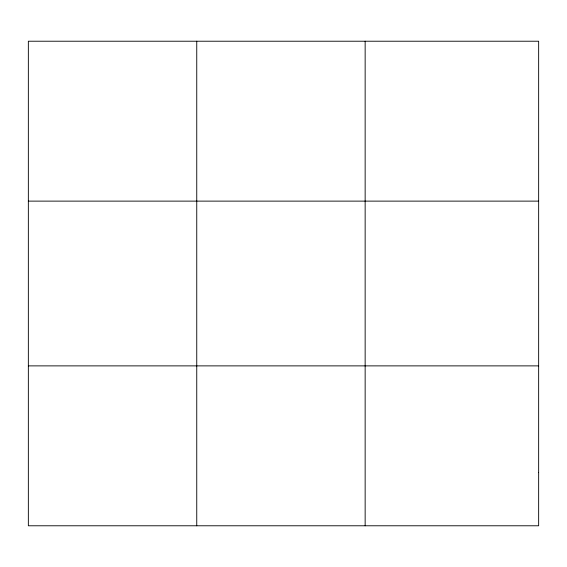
<?xml version="1.0" encoding="UTF-8"?>
<svg xmlns="http://www.w3.org/2000/svg" width="567" height="567" viewBox="0 0 567 567"><rect width="100%" height="100%" fill="white"/><g stroke="black" fill="none" stroke-linecap="round" stroke-linejoin="round"><path stroke-width="0.85" d="M196.749 525.779L196.749 41.221M365.148 525.779L365.148 41.221M28.35 201.122L538.65 201.122M28.35 365.878L538.65 365.878M538.65 472.481L538.65 525.779L28.35 525.779L28.35 41.221L538.65 41.221L538.65 472.481"/></g></svg>
